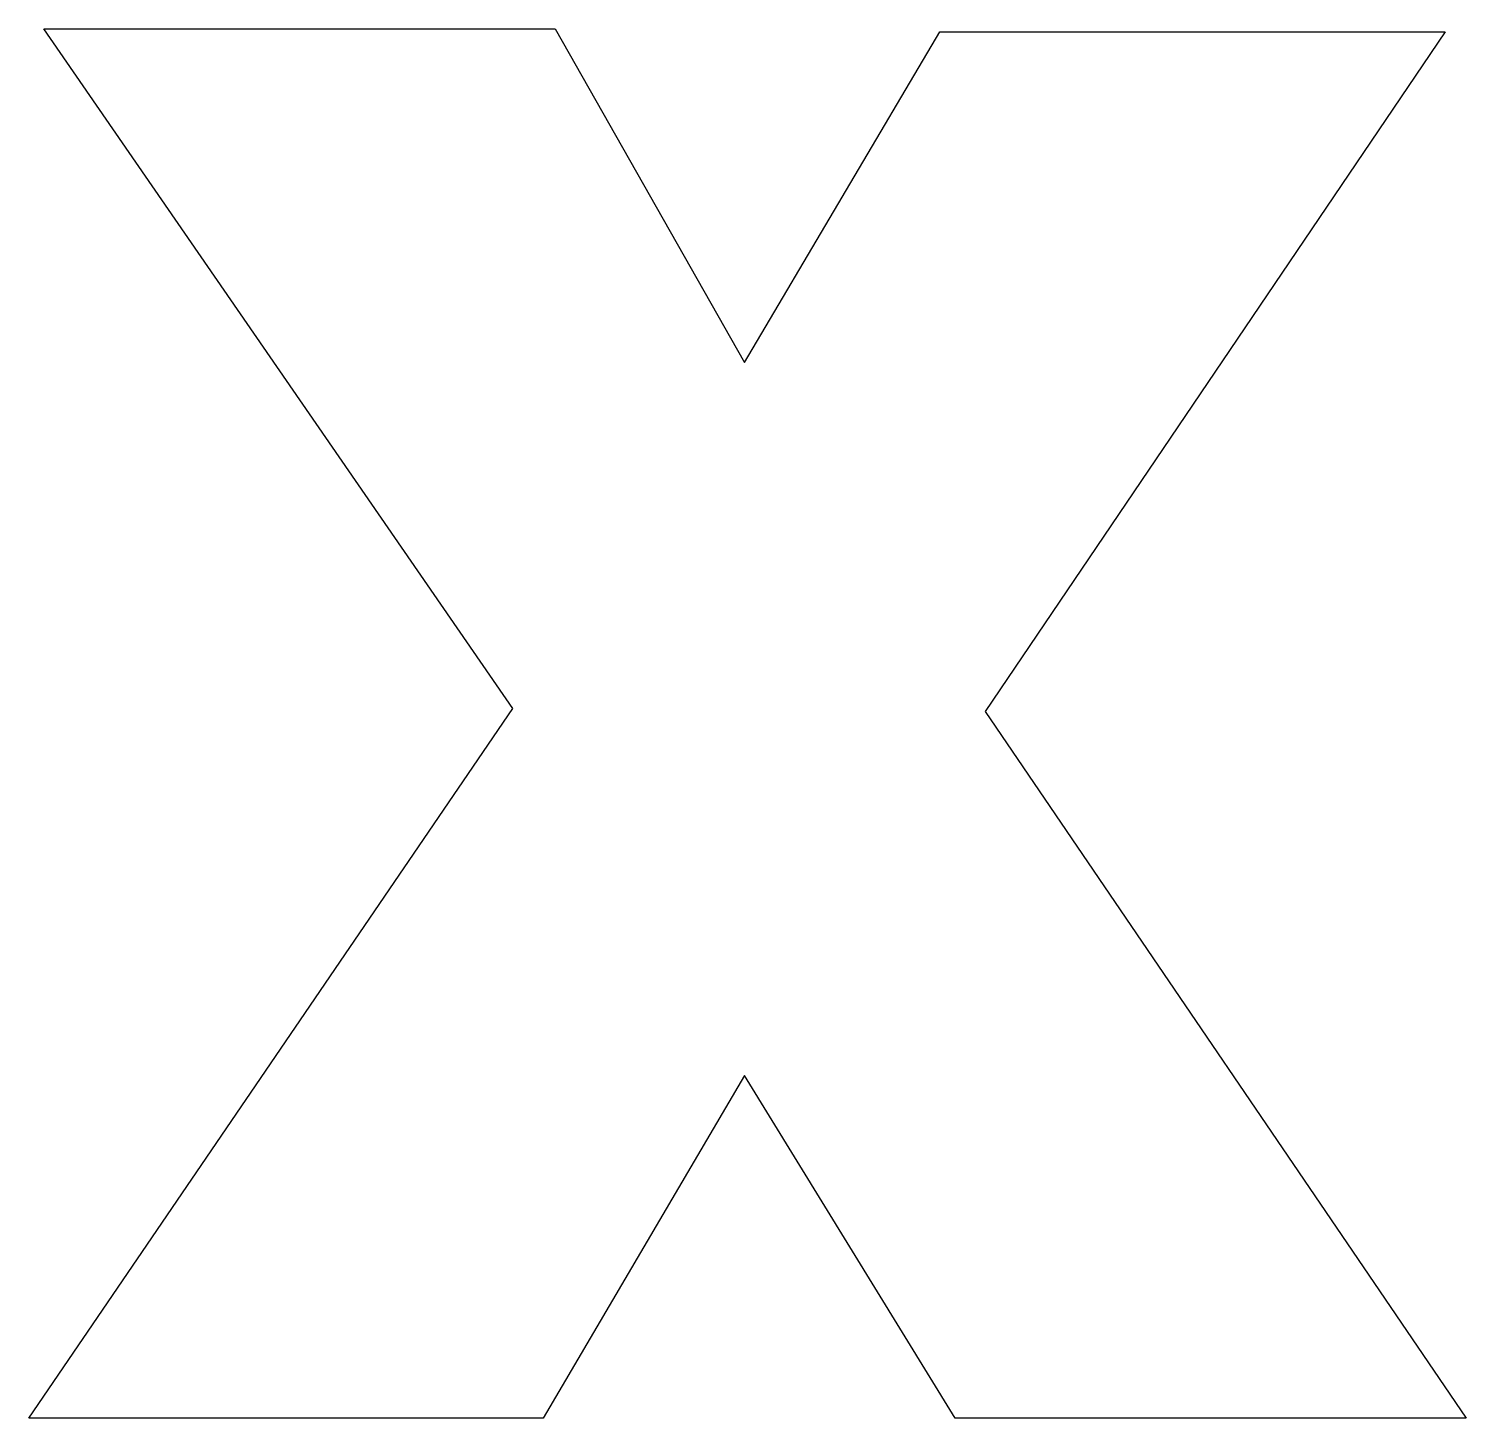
# Model space of a CAD drawing. Extents: x -24.5 to 24.8, y -24.7 to 23.
import ezdxf

# ---------------------------------------------------------------- set-up
doc = ezdxf.new("R2010")
doc.units = 0
doc.layers.add('x', color=7, linetype='CONTINUOUS')

msp = doc.modelspace()

# ---------------------------------------------------------------- linework, layer by layer
at = {"layer": 'x', "color": 7}
msp.add_lwpolyline([(-23.986931, 23.000068), (-6.453913, 23.000068), (0.043616, 11.549692), (6.747413, 22.896913), (24.074156, 22.896913), (8.294445, -0.416474), (24.796105, -24.658234), (7.263092, -24.658234), (0.043616, -12.898401), (-6.866457, -24.658234), (-24.502602, -24.658234), (-7.897807, -0.313294), (-23.986931, 23.000068)], dxfattribs=at)

doc.saveas('drawing.dxf')
